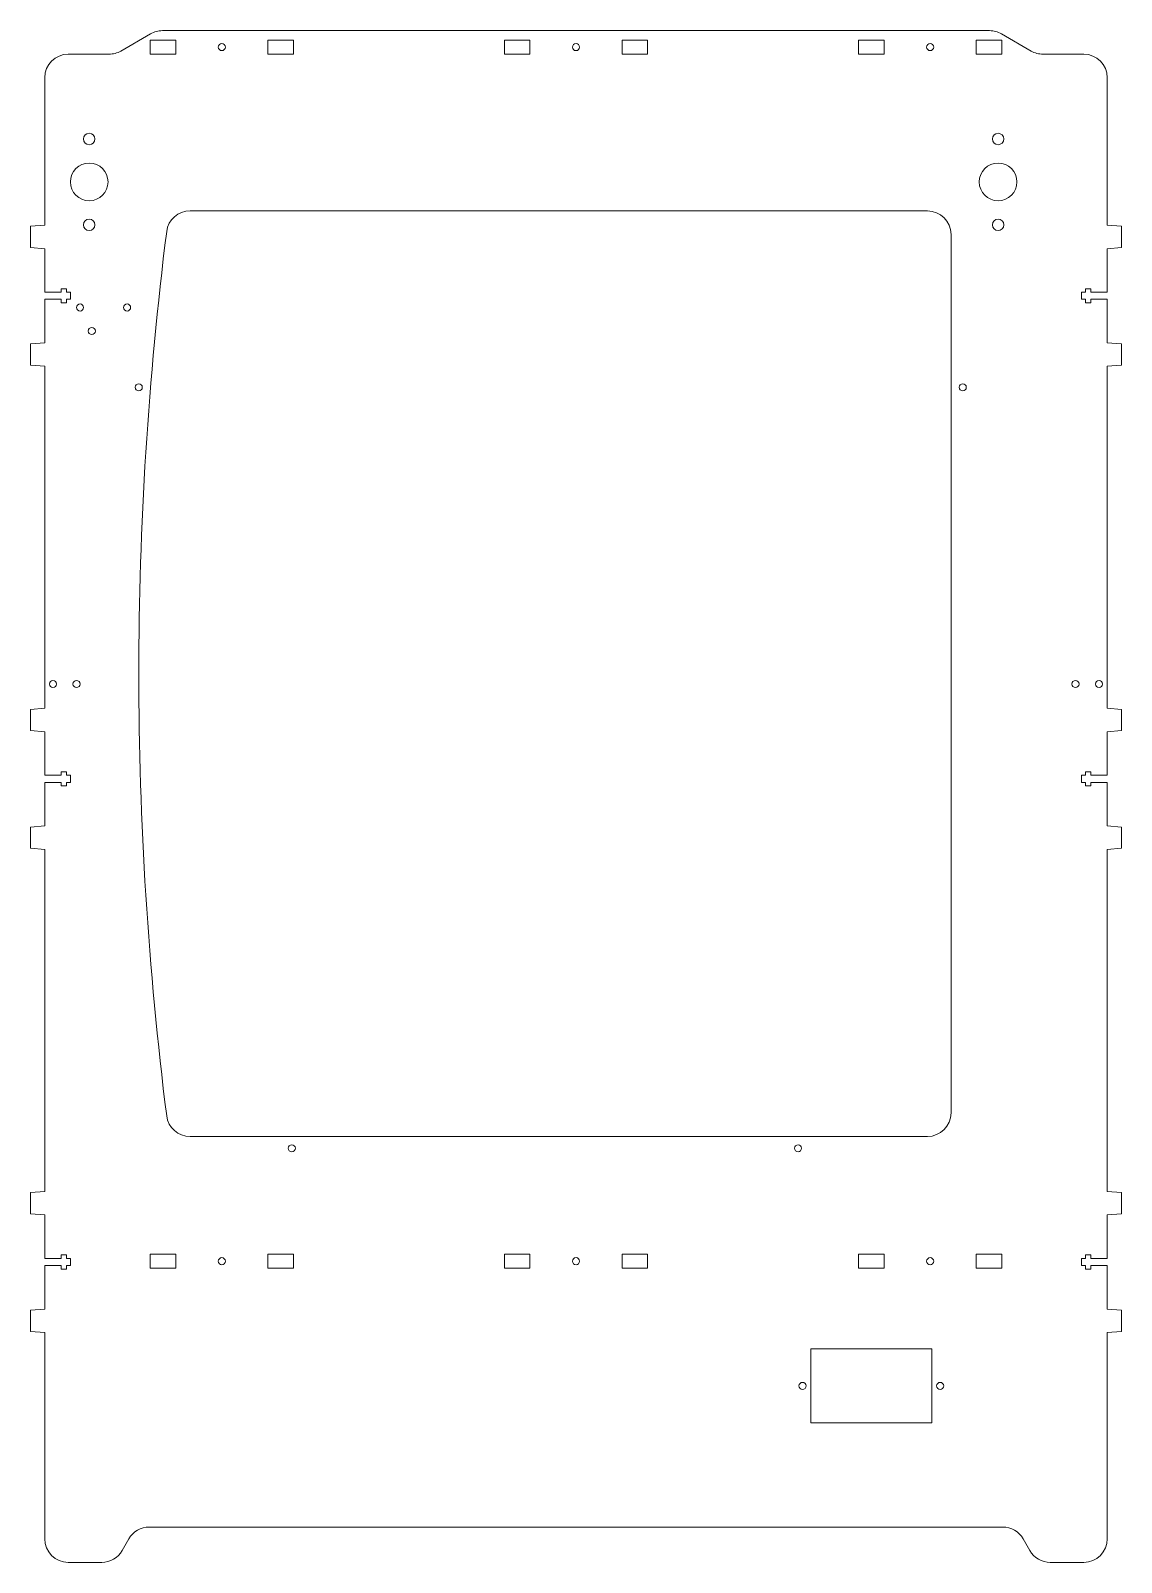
# Model space of a CAD drawing. Header units: millimetres. Extents: x -232 to 232, y 0 to 651.
import ezdxf

# ---------------------------------------------------------------- set-up
doc = ezdxf.new("R2010")
doc.units = ezdxf.units.MM

msp = doc.modelspace()

# ---------------------------------------------------------------- linework, layer by layer
at = {"color": 7, "linetype": 'Continuous', "lineweight": 15}
for p, q in [((-175.78, 651), (175.78, 651)), ((-180.78, 649.66), (-193.46, 642.34)), ((-180.92, 647), (-180.92, 641)), ((-170.12, 647), (-180.92, 647)), ((-170.12, 641), (-170.12, 647)), ((-120.12, 647), (-130.92, 647)), ((-130.92, 647), (-130.92, 641)), ((-120.12, 641), (-120.12, 647)), ((-19.6, 647), (-30.4, 647)), ((-30.4, 647), (-30.4, 641)), ((-19.6, 641), (-19.6, 647)), ((19.6, 641), (19.6, 647)), ((19.6, 647), (30.4, 647)), ((30.4, 647), (30.4, 641)), ((120.12, 641), (120.12, 647)), ((120.12, 647), (130.92, 647)), ((130.92, 647), (130.92, 641)), ((170.12, 641), (170.12, 647)), ((170.12, 647), (180.92, 647)), ((180.78, 649.66), (193.46, 642.34)), ((180.92, 647), (180.92, 641)), ((-198.46, 641), (-215.78, 641)), ((-180.92, 641), (-170.12, 641)), ((-130.92, 641), (-120.12, 641)), ((-30.4, 641), (-19.6, 641)), ((30.4, 641), (19.6, 641)), ((130.92, 641), (120.12, 641)), ((180.92, 641), (170.12, 641)), ((198.46, 641), (215.78, 641)), ((-225.78, 631), (-225.78, 568.33)), ((225.78, 631), (225.78, 568.33)), ((-164.04, 574.4), (149.38, 574.4)), ((-225.78, 568.33), (-231.78, 567.83)), ((-231.78, 558.83), (-231.78, 567.83)), ((231.78, 567.83), (225.78, 568.33)), ((231.78, 558.83), (231.78, 567.83)), ((159.38, 564.4), (159.38, 191)), ((-231.78, 558.83), (-225.78, 558.33)), ((-225.78, 558.33), (-225.78, 539.83)), ((225.78, 558.33), (231.78, 558.83)), ((225.78, 558.33), (225.78, 539.83)), ((-218.78, 539.83), (-218.78, 541.33)), ((-218.78, 541.33), (-216.58, 541.33)), ((-216.58, 541.33), (-216.58, 539.83)), ((216.58, 541.33), (216.58, 539.83)), ((218.78, 541.33), (216.58, 541.33)), ((218.78, 539.83), (218.78, 541.33)), ((-225.78, 539.83), (-218.78, 539.83)), ((-218.78, 536.83), (-225.78, 536.83)), ((-225.78, 536.83), (-225.78, 518.33)), ((-218.78, 535.33), (-218.78, 536.83)), ((-216.58, 535.33), (-218.78, 535.33)), ((-216.58, 539.83), (-214.78, 539.83)), ((-214.78, 536.83), (-216.58, 536.83)), ((-216.58, 536.83), (-216.58, 535.33)), ((-214.78, 539.83), (-214.78, 536.83)), ((214.78, 539.83), (214.78, 536.83)), ((216.58, 539.83), (214.78, 539.83)), ((214.78, 536.83), (216.58, 536.83)), ((216.58, 536.83), (216.58, 535.33)), ((216.58, 535.33), (218.78, 535.33)), ((225.78, 539.83), (218.78, 539.83)), ((218.78, 536.83), (225.78, 536.83)), ((218.78, 535.33), (218.78, 536.83)), ((225.78, 536.83), (225.78, 518.33)), ((-225.78, 518.33), (-231.78, 517.83)), ((-231.78, 508.83), (-231.78, 517.83)), ((231.78, 517.83), (225.78, 518.33)), ((231.78, 508.83), (231.78, 517.83)), ((-231.78, 508.83), (-225.78, 508.33)), ((-225.78, 508.33), (-225.78, 363)), ((225.78, 508.33), (231.78, 508.83)), ((225.78, 508.33), (225.78, 363)), ((-225.78, 363), (-231.78, 362.5)), ((-231.78, 353.5), (-231.78, 362.5)), ((231.78, 362.5), (225.78, 363)), ((231.78, 353.5), (231.78, 362.5)), ((-231.78, 353.5), (-225.78, 353)), ((-225.78, 353), (-225.78, 334.5)), ((225.78, 353), (231.78, 353.5)), ((225.78, 353), (225.78, 334.5)), ((-225.78, 334.5), (-218.78, 334.5)), ((-218.78, 334.5), (-218.78, 336)), ((-218.78, 336), (-216.58, 336)), ((-216.58, 336), (-216.58, 334.5)), ((-216.58, 334.5), (-214.78, 334.5)), ((-214.78, 334.5), (-214.78, 331.5)), ((214.78, 334.5), (214.78, 331.5)), ((216.58, 334.5), (214.78, 334.5)), ((216.58, 336), (216.58, 334.5)), ((218.78, 336), (216.58, 336)), ((218.78, 334.5), (218.78, 336)), ((225.78, 334.5), (218.78, 334.5)), ((-218.78, 331.5), (-225.78, 331.5)), ((-225.78, 331.5), (-225.78, 313)), ((-218.78, 330), (-218.78, 331.5)), ((-216.58, 330), (-218.78, 330)), ((-214.78, 331.5), (-216.58, 331.5)), ((-216.58, 331.5), (-216.58, 330)), ((214.78, 331.5), (216.58, 331.5)), ((216.58, 331.5), (216.58, 330)), ((216.58, 330), (218.78, 330)), ((218.78, 331.5), (225.78, 331.5)), ((218.78, 330), (218.78, 331.5)), ((225.78, 331.5), (225.78, 313)), ((-225.78, 313), (-231.78, 312.5)), ((-231.78, 303.5), (-231.78, 312.5)), ((231.78, 312.5), (225.78, 313)), ((231.78, 303.5), (231.78, 312.5)), ((-231.78, 303.5), (-225.78, 303)), ((-225.78, 303), (-225.78, 157.67)), ((225.78, 303), (231.78, 303.5)), ((225.78, 303), (225.78, 157.67)), ((149.38, 181), (-164.04, 181)), ((-225.78, 157.67), (-231.78, 157.17)), ((-231.78, 148.17), (-231.78, 157.17)), ((231.78, 157.17), (225.78, 157.67)), ((231.78, 148.17), (231.78, 157.17)), ((-231.78, 148.17), (-225.78, 147.67)), ((-225.78, 147.67), (-225.78, 129.17)), ((225.78, 147.67), (231.78, 148.17)), ((225.78, 147.67), (225.78, 129.17)), ((-218.78, 129.17), (-218.78, 130.67)), ((-218.78, 130.67), (-216.58, 130.67)), ((-216.58, 130.67), (-216.58, 129.17)), ((-170.12, 131), (-180.92, 131)), ((-180.92, 131), (-180.92, 125)), ((-170.12, 125), (-170.12, 131)), ((-120.12, 131), (-130.92, 131)), ((-130.92, 131), (-130.92, 125)), ((-120.12, 125), (-120.12, 131)), ((-19.6, 131), (-30.4, 131)), ((-30.4, 131), (-30.4, 125)), ((-19.6, 125), (-19.6, 131)), ((19.6, 125), (19.6, 131)), ((19.6, 131), (30.4, 131)), ((30.4, 131), (30.4, 125)), ((120.12, 125), (120.12, 131)), ((120.12, 131), (130.92, 131)), ((130.92, 131), (130.92, 125)), ((170.12, 125), (170.12, 131)), ((170.12, 131), (180.92, 131)), ((180.92, 131), (180.92, 125)), ((216.58, 130.67), (216.58, 129.17)), ((218.78, 130.67), (216.58, 130.67)), ((218.78, 129.17), (218.78, 130.67)), ((-225.78, 129.17), (-218.78, 129.17)), ((-218.78, 126.17), (-225.78, 126.17)), ((-225.78, 126.17), (-225.78, 107.67)), ((-218.78, 124.67), (-218.78, 126.17)), ((-216.58, 124.67), (-218.78, 124.67)), ((-216.58, 129.17), (-214.78, 129.17)), ((-214.78, 126.17), (-216.58, 126.17)), ((-216.58, 126.17), (-216.58, 124.67)), ((-214.78, 129.17), (-214.78, 126.17)), ((-180.92, 125), (-170.12, 125)), ((-130.92, 125), (-120.12, 125)), ((-30.4, 125), (-19.6, 125)), ((30.4, 125), (19.6, 125)), ((130.92, 125), (120.12, 125)), ((180.92, 125), (170.12, 125)), ((214.78, 129.17), (214.78, 126.17)), ((216.58, 129.17), (214.78, 129.17)), ((214.78, 126.17), (216.58, 126.17)), ((216.58, 126.17), (216.58, 124.67)), ((216.58, 124.67), (218.78, 124.67)), ((225.78, 129.17), (218.78, 129.17)), ((218.78, 126.17), (225.78, 126.17)), ((218.78, 124.67), (218.78, 126.17)), ((225.78, 126.17), (225.78, 107.67)), ((-225.78, 107.67), (-231.78, 107.17)), ((-231.78, 98.17), (-231.78, 107.17)), ((231.78, 107.17), (225.78, 107.67)), ((231.78, 98.17), (231.78, 107.17)), ((-231.78, 98.17), (-225.78, 97.67)), ((-225.78, 97.67), (-225.78, 10)), ((225.78, 97.67), (231.78, 98.17)), ((225.78, 97.67), (225.78, 10)), ((99.77, 59.25), (99.77, 90.75)), ((99.77, 90.75), (151.27, 90.75)), ((151.27, 90.75), (151.27, 59.25)), ((151.27, 59.25), (99.77, 59.25)), ((181.35, 15), (-181.35, 15)), ((-192.89, 5), (-190.01, 10)), ((192.89, 5), (190.01, 10)), ((-215.78, 0), (-201.55, 0)), ((215.78, 0), (201.55, 0))]:
    msp.add_line(p, q, dxfattribs=at)
for centre, radius in [((-150.52, 644), 1.5), ((0, 644), 1.5), ((150.52, 644), 1.5), ((-206.88, 604.95), 2.43), ((179.38, 604.95), 2.43), ((-206.88, 586.7), 8), ((179.38, 586.7), 8), ((-206.88, 568.45), 2.43), ((179.38, 568.45), 2.43), ((-210.78, 533.33), 1.5), ((-190.78, 533.33), 1.5), ((-205.78, 523.33), 1.5), ((-185.83, 499.4), 1.5), ((164.38, 499.4), 1.5), ((-222.28, 373.3), 1.5), ((-212.28, 373.3), 1.5), ((212.28, 373.3), 1.5), ((222.28, 373.3), 1.5), ((-120.78, 176), 1.5), ((94.38, 176), 1.5), ((-150.52, 128), 1.5), ((0, 128), 1.5), ((150.52, 128), 1.5), ((96.27, 75), 1.5), ((154.77, 75), 1.5)]:
    msp.add_circle(centre, radius, dxfattribs=at)
for centre, radius, start, end in [((-175.78, 641), 10, 90, 120), ((175.78, 641), 10, 60, 90), ((-215.78, 631), 10, 90, 180), ((-198.46, 651), 10, 270, 300), ((198.46, 651), 10, 240, 270), ((215.78, 631), 10, 0, 90), ((-164.04, 564.4), 10, 90, 172.8018), ((149.38, 564.4), 10, 0, 90), ((1314.22, 377.7), 1500, 172.8018, 187.1982), ((-164.04, 191), 10, 187.1982, 270), ((149.38, 191), 10, 270, 0), ((-181.35, 5), 10, 90, 150), ((181.35, 5), 10, 30, 90), ((-215.78, 10), 10, 180, 270), ((215.78, 10), 10, 270, 0), ((-201.55, 10), 10, 270, 330), ((201.55, 10), 10, 210, 270)]:
    msp.add_arc(centre, radius, start, end, dxfattribs=at)

doc.saveas('drawing.dxf')
